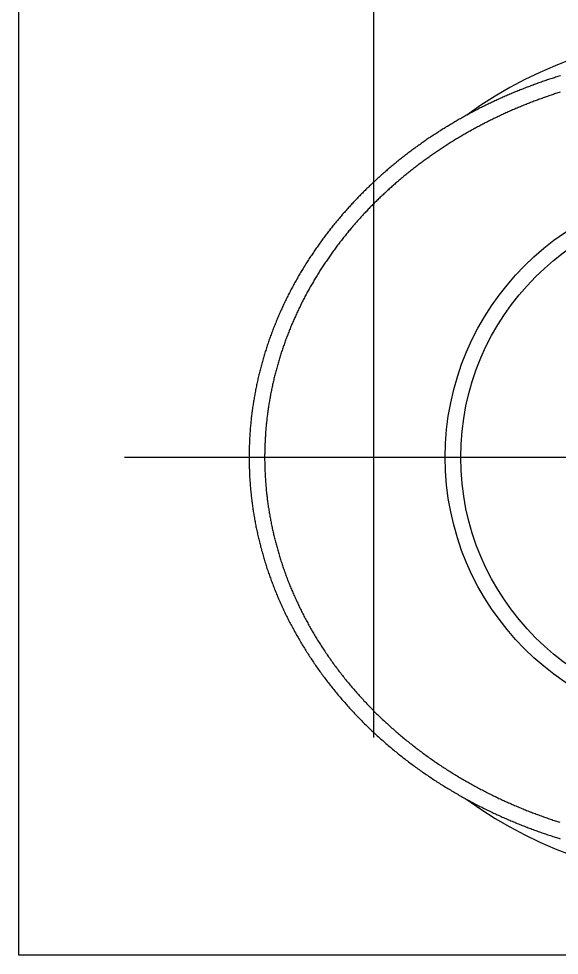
# Model space of a CAD drawing. Extents: x -50.8 to 45.6, y -51.5 to 16.5.
# Drawn here: x 23.18 to 31.87, y -8 to 7.04 of the extents above; entities that cross this region are included whole.
import ezdxf

# ---------------------------------------------------------------- set-up
doc = ezdxf.new("R2010")
doc.units = 0
doc.linetypes.add('CENTER', pattern=[50.8, 31.75, -6.35, 6.35, -6.35])
doc.linetypes.add('DASHED', pattern=[19.05, 12.7, -6.35])
doc.layers.get('0').update_dxf_attribs({"linetype": 'CONTINUOUS'})
doc.layers.add('CENTER', color=1, linetype='CENTER')

msp = doc.modelspace()

# ---------------------------------------------------------------- linework, layer by layer
at = {"color": 3, "linetype": 'DASHED'}
msp.add_line((28.884, 8.2), (28.884, -24.8), dxfattribs=at)
at = {"color": 7, "linetype": 'CONTINUOUS'}
for p, q in [((23.184, -8), (23.184, 8)), ((45.584, -8), (23.184, -8))]:
    msp.add_line(p, q, dxfattribs=at)
at = {"color": 7}
for points in [[(31.884, 6.128, 0), (31.864, 6.122, 0), (31.845, 6.116, 0), (31.826, 6.11, 0), (31.807, 6.104, 0), (31.788, 6.098, 0), (31.769, 6.092, 0), (31.75, 6.086, 0), (31.73, 6.079, 0), (31.711, 6.073, 0), (31.692, 6.067, 0), (31.673, 6.061, 0), (31.654, 6.054, 0), (31.635, 6.048, 0), (31.616, 6.041, 0), (31.597, 6.035, 0), (31.578, 6.028, 0), (31.559, 6.021, 0), (31.54, 6.015, 0), (31.521, 6.008, 0), (31.503, 6.001, 0), (31.484, 5.994, 0), (31.465, 5.987, 0), (31.446, 5.98, 0), (31.427, 5.973, 0), (31.408, 5.966, 0), (31.389, 5.959, 0), (31.371, 5.952, 0), (31.352, 5.945, 0), (31.333, 5.938, 0), (31.314, 5.931, 0), (31.296, 5.923, 0), (31.277, 5.916, 0), (31.258, 5.909, 0), (31.239, 5.901, 0), (31.221, 5.894, 0), (31.202, 5.886, 0), (31.184, 5.878, 0), (31.165, 5.871, 0), (31.146, 5.863, 0), (31.128, 5.855, 0), (31.109, 5.848, 0), (31.091, 5.84, 0), (31.072, 5.832, 0), (31.054, 5.824, 0), (31.035, 5.816, 0), (31.017, 5.808, 0), (30.998, 5.8, 0), (30.98, 5.792, 0), (30.962, 5.784, 0), (30.943, 5.776, 0), (30.925, 5.767, 0), (30.907, 5.759, 0), (30.888, 5.751, 0), (30.87, 5.742, 0), (30.852, 5.734, 0), (30.833, 5.725, 0), (30.815, 5.717, 0), (30.797, 5.708, 0), (30.779, 5.7, 0), (30.761, 5.691, 0), (30.742, 5.682, 0), (30.724, 5.673, 0), (30.706, 5.665, 0), (30.688, 5.656, 0), (30.67, 5.647, 0), (30.652, 5.638, 0), (30.634, 5.629, 0), (30.616, 5.62, 0), (30.598, 5.611, 0), (30.58, 5.602, 0), (30.562, 5.593, 0), (30.544, 5.583, 0), (30.526, 5.574, 0), (30.508, 5.565, 0), (30.49, 5.555, 0), (30.473, 5.546, 0), (30.455, 5.536, 0), (30.437, 5.527, 0), (30.419, 5.517, 0), (30.401, 5.508, 0), (30.384, 5.498, 0), (30.366, 5.488, 0), (30.348, 5.479, 0), (30.331, 5.469, 0), (30.313, 5.459, 0), (30.295, 5.449, 0), (30.278, 5.439, 0), (30.26, 5.429, 0), (30.243, 5.419, 0), (30.225, 5.409, 0), (30.208, 5.399, 0), (30.19, 5.389, 0), (30.173, 5.379, 0), (30.155, 5.368, 0), (30.138, 5.358, 0), (30.121, 5.348, 0), (30.103, 5.337, 0), (30.086, 5.327, 0), (30.069, 5.316, 0), (30.052, 5.306, 0), (30.034, 5.295, 0), (30.017, 5.284, 0), (30, 5.274, 0), (29.983, 5.263, 0), (29.966, 5.252, 0), (29.949, 5.241, 0), (29.932, 5.231, 0), (29.915, 5.22, 0), (29.898, 5.209, 0), (29.881, 5.198, 0), (29.864, 5.187, 0), (29.847, 5.176, 0), (29.83, 5.164, 0), (29.813, 5.153, 0), (29.796, 5.142, 0), (29.779, 5.131, 0), (29.763, 5.119, 0), (29.746, 5.108, 0), (29.729, 5.097, 0), (29.713, 5.085, 0), (29.696, 5.074, 0), (29.68, 5.062, 0), (29.663, 5.05, 0), (29.646, 5.039, 0), (29.63, 5.027, 0), (29.613, 5.015, 0), (29.597, 5.004, 0), (29.581, 4.992, 0), (29.564, 4.98, 0), (29.548, 4.968, 0), (29.532, 4.956, 0), (29.515, 4.944, 0), (29.499, 4.932, 0), (29.483, 4.92, 0), (29.467, 4.908, 0), (29.45, 4.895, 0), (29.434, 4.883, 0), (29.418, 4.871, 0), (29.402, 4.859, 0), (29.386, 4.846, 0), (29.37, 4.834, 0), (29.354, 4.821, 0), (29.338, 4.809, 0), (29.323, 4.796, 0), (29.307, 4.784, 0), (29.291, 4.771, 0), (29.275, 4.758, 0), (29.259, 4.746, 0), (29.244, 4.733, 0), (29.228, 4.72, 0), (29.212, 4.707, 0), (29.197, 4.694, 0), (29.181, 4.681, 0), (29.166, 4.669, 0), (29.15, 4.655, 0), (29.135, 4.642, 0), (29.119, 4.629, 0), (29.104, 4.616, 0), (29.089, 4.603, 0), (29.073, 4.59, 0), (29.058, 4.576, 0), (29.043, 4.563, 0), (29.028, 4.55, 0), (29.013, 4.536, 0), (28.997, 4.523, 0), (28.983, 4.509, 0), (28.967, 4.496, 0), (28.953, 4.482, 0), (28.938, 4.468, 0), (28.923, 4.455, 0), (28.908, 4.441, 0), (28.893, 4.427, 0), (28.878, 4.413, 0), (28.863, 4.4, 0), (28.849, 4.386, 0), (28.834, 4.372, 0), (28.819, 4.358, 0), (28.805, 4.344, 0), (28.79, 4.33, 0), (28.776, 4.316, 0), (28.761, 4.301, 0), (28.747, 4.287, 0), (28.733, 4.273, 0), (28.718, 4.259, 0), (28.704, 4.244, 0), (28.69, 4.23, 0), (28.675, 4.216, 0), (28.661, 4.201, 0), (28.647, 4.187, 0), (28.633, 4.172, 0), (28.619, 4.158, 0), (28.605, 4.143, 0), (28.591, 4.128, 0), (28.577, 4.114, 0), (28.563, 4.099, 0), (28.55, 4.084, 0), (28.536, 4.069, 0), (28.522, 4.054, 0), (28.508, 4.039, 0), (28.495, 4.025, 0), (28.481, 4.01, 0), (28.468, 3.994, 0), (28.454, 3.979, 0), (28.441, 3.964, 0), (28.427, 3.949, 0), (28.414, 3.934, 0), (28.401, 3.919, 0), (28.387, 3.903, 0), (28.374, 3.888, 0), (28.361, 3.873, 0), (28.348, 3.857, 0), (28.334, 3.842, 0), (28.321, 3.826, 0), (28.308, 3.811, 0), (28.296, 3.795, 0), (28.283, 3.78, 0), (28.27, 3.764, 0), (28.257, 3.748, 0), (28.244, 3.733, 0), (28.231, 3.717, 0), (28.219, 3.701, 0), (28.206, 3.685, 0), (28.194, 3.669, 0), (28.181, 3.653, 0), (28.169, 3.637, 0), (28.156, 3.621, 0), (28.144, 3.605, 0), (28.131, 3.589, 0), (28.119, 3.573, 0), (28.107, 3.557, 0), (28.095, 3.541, 0), (28.082, 3.524, 0), (28.07, 3.508, 0), (28.058, 3.492, 0), (28.046, 3.475, 0), (28.034, 3.459, 0), (28.022, 3.442, 0), (28.011, 3.426, 0), (27.999, 3.409, 0), (27.987, 3.393, 0), (27.975, 3.376, 0), (27.964, 3.36, 0), (27.952, 3.343, 0), (27.941, 3.326, 0), (27.929, 3.309, 0), (27.918, 3.292, 0), (27.906, 3.276, 0), (27.895, 3.259, 0), (27.884, 3.242, 0), (27.872, 3.225, 0), (27.861, 3.208, 0), (27.85, 3.191, 0), (27.839, 3.174, 0), (27.828, 3.156, 0), (27.817, 3.139, 0), (27.806, 3.122, 0), (27.795, 3.105, 0), (27.784, 3.088, 0), (27.774, 3.07, 0), (27.763, 3.053, 0), (27.752, 3.035, 0), (27.742, 3.018, 0), (27.731, 3.001, 0), (27.721, 2.983, 0), (27.71, 2.966, 0), (27.7, 2.948, 0), (27.69, 2.93, 0), (27.679, 2.913, 0), (27.669, 2.895, 0), (27.659, 2.877, 0), (27.649, 2.86, 0), (27.639, 2.842, 0), (27.629, 2.824, 0), (27.619, 2.806, 0), (27.609, 2.788, 0), (27.599, 2.77, 0), (27.59, 2.752, 0), (27.58, 2.734, 0), (27.57, 2.716, 0), (27.561, 2.698, 0), (27.551, 2.68, 0), (27.542, 2.662, 0), (27.533, 2.644, 0), (27.523, 2.625, 0), (27.514, 2.607, 0), (27.505, 2.589, 0), (27.496, 2.571, 0), (27.487, 2.552, 0), (27.478, 2.534, 0), (27.469, 2.516, 0), (27.46, 2.497, 0), (27.451, 2.479, 0), (27.442, 2.46, 0), (27.433, 2.442, 0), (27.425, 2.423, 0), (27.416, 2.404, 0), (27.408, 2.386, 0), (27.399, 2.367, 0), (27.391, 2.349, 0), (27.383, 2.33, 0), (27.374, 2.311, 0), (27.366, 2.292, 0), (27.358, 2.273, 0), (27.35, 2.255, 0), (27.342, 2.236, 0), (27.334, 2.217, 0), (27.326, 2.198, 0), (27.318, 2.179, 0), (27.311, 2.16, 0), (27.303, 2.141, 0), (27.295, 2.122, 0), (27.288, 2.103, 0), (27.28, 2.084, 0), (27.273, 2.065, 0), (27.265, 2.046, 0), (27.258, 2.026, 0), (27.251, 2.007, 0), (27.244, 1.988, 0), (27.237, 1.969, 0), (27.23, 1.95, 0), (27.223, 1.93, 0), (27.216, 1.911, 0), (27.209, 1.892, 0), (27.202, 1.872, 0), (27.195, 1.853, 0), (27.189, 1.833, 0), (27.182, 1.814, 0), (27.176, 1.795, 0), (27.169, 1.775, 0), (27.163, 1.756, 0), (27.157, 1.736, 0), (27.151, 1.717, 0), (27.144, 1.697, 0), (27.138, 1.677, 0), (27.132, 1.658, 0), (27.126, 1.638, 0), (27.12, 1.619, 0), (27.115, 1.599, 0), (27.109, 1.579, 0), (27.103, 1.559, 0), (27.098, 1.54, 0), (27.092, 1.52, 0), (27.087, 1.5, 0), (27.081, 1.48, 0), (27.076, 1.461, 0), (27.071, 1.441, 0), (27.066, 1.421, 0), (27.061, 1.401, 0), (27.056, 1.381, 0), (27.051, 1.361, 0), (27.046, 1.342, 0), (27.041, 1.322, 0), (27.036, 1.302, 0), (27.032, 1.282, 0), (27.027, 1.262, 0), (27.022, 1.242, 0), (27.018, 1.222, 0), (27.014, 1.202, 0), (27.009, 1.182, 0), (27.005, 1.162, 0), (27.001, 1.142, 0), (26.997, 1.122, 0), (26.993, 1.102, 0), (26.989, 1.082, 0), (26.985, 1.061, 0), (26.981, 1.041, 0), (26.977, 1.021, 0), (26.974, 1.001, 0), (26.97, 0.981, 0), (26.967, 0.961, 0), (26.963, 0.941, 0), (26.96, 0.92, 0), (26.956, 0.9, 0), (26.953, 0.88, 0), (26.95, 0.86, 0), (26.947, 0.84, 0), (26.944, 0.819, 0), (26.941, 0.799, 0), (26.938, 0.779, 0), (26.936, 0.759, 0), (26.933, 0.738, 0), (26.93, 0.718, 0), (26.928, 0.698, 0), (26.925, 0.678, 0), (26.923, 0.657, 0), (26.92, 0.637, 0), (26.918, 0.617, 0), (26.916, 0.596, 0), (26.914, 0.576, 0), (26.912, 0.556, 0), (26.91, 0.535, 0), (26.908, 0.515, 0), (26.906, 0.495, 0), (26.904, 0.474, 0), (26.903, 0.454, 0), (26.901, 0.434, 0), (26.899, 0.413, 0), (26.898, 0.393, 0), (26.897, 0.372, 0), (26.895, 0.352, 0), (26.894, 0.332, 0), (26.893, 0.311, 0), (26.892, 0.291, 0), (26.891, 0.27, 0), (26.89, 0.25, 0), (26.889, 0.23, 0), (26.888, 0.209, 0), (26.887, 0.189, 0), (26.887, 0.168, 0), (26.886, 0.148, 0), (26.886, 0.128, 0), (26.885, 0.107, 0), (26.885, 0.087, 0), (26.885, 0.066, 0), (26.884, 0.046, 0), (26.884, 0.026, 0), (26.884, 0.005, 0), (26.884, -0.015, 0), (26.884, -0.036, 0), (26.884, -0.056, 0), (26.885, -0.077, 0), (26.885, -0.097, 0), (26.885, -0.117, 0), (26.886, -0.138, 0), (26.886, -0.158, 0), (26.887, -0.179, 0), (26.888, -0.199, 0), (26.889, -0.219, 0), (26.889, -0.24, 0), (26.89, -0.26, 0), (26.891, -0.281, 0), (26.892, -0.301, 0), (26.893, -0.321, 0), (26.895, -0.342, 0), (26.896, -0.362, 0), (26.897, -0.383, 0), (26.899, -0.403, 0), (26.9, -0.423, 0), (26.902, -0.444, 0), (26.903, -0.464, 0), (26.905, -0.485, 0), (26.907, -0.505, 0), (26.909, -0.525, 0), (26.911, -0.546, 0), (26.913, -0.566, 0), (26.915, -0.587, 0), (26.917, -0.607, 0), (26.919, -0.627, 0), (26.922, -0.648, 0), (26.924, -0.668, 0), (26.926, -0.688, 0), (26.929, -0.709, 0), (26.931, -0.729, 0), (26.934, -0.749, 0), (26.937, -0.77, 0), (26.94, -0.79, 0), (26.943, -0.81, 0), (26.946, -0.831, 0), (26.949, -0.851, 0), (26.952, -0.871, 0), (26.955, -0.892, 0), (26.958, -0.912, 0), (26.962, -0.932, 0), (26.965, -0.953, 0), (26.969, -0.973, 0), (26.972, -0.993, 0), (26.976, -1.014, 0), (26.98, -1.034, 0), (26.983, -1.054, 0), (26.987, -1.074, 0), (26.991, -1.095, 0), (26.995, -1.115, 0), (27, -1.135, 0), (27.004, -1.156, 0), (27.008, -1.176, 0), (27.012, -1.196, 0), (27.017, -1.216, 0), (27.021, -1.236, 0), (27.026, -1.257, 0), (27.03, -1.277, 0), (27.035, -1.297, 0), (27.04, -1.317, 0), (27.045, -1.337, 0), (27.05, -1.358, 0), (27.055, -1.378, 0), (27.06, -1.398, 0), (27.065, -1.418, 0), (27.07, -1.438, 0), (27.076, -1.459, 0), (27.081, -1.479, 0), (27.086, -1.499, 0), (27.092, -1.519, 0), (27.098, -1.539, 0), (27.103, -1.559, 0), (27.109, -1.579, 0), (27.115, -1.599, 0), (27.121, -1.619, 0), (27.127, -1.639, 0), (27.133, -1.66, 0), (27.139, -1.68, 0), (27.145, -1.7, 0), (27.151, -1.72, 0), (27.158, -1.74, 0), (27.164, -1.76, 0), (27.171, -1.78, 0), (27.177, -1.8, 0), (27.184, -1.82, 0), (27.191, -1.84, 0), (27.198, -1.86, 0), (27.205, -1.88, 0), (27.212, -1.899, 0), (27.219, -1.919, 0), (27.226, -1.939, 0), (27.233, -1.959, 0), (27.24, -1.979, 0), (27.248, -1.999, 0), (27.255, -2.019, 0), (27.263, -2.039, 0), (27.27, -2.059, 0), (27.278, -2.078, 0), (27.286, -2.098, 0), (27.294, -2.118, 0), (27.301, -2.138, 0), (27.309, -2.157, 0), (27.317, -2.177, 0), (27.326, -2.197, 0), (27.334, -2.217, 0), (27.342, -2.236, 0), (27.351, -2.256, 0), (27.359, -2.276, 0), (27.367, -2.295, 0), (27.376, -2.315, 0), (27.385, -2.335, 0), (27.393, -2.354, 0), (27.402, -2.374, 0), (27.411, -2.394, 0), (27.42, -2.413, 0), (27.429, -2.433, 0), (27.438, -2.452, 0), (27.448, -2.472, 0), (27.457, -2.491, 0), (27.466, -2.511, 0), (27.476, -2.53, 0), (27.485, -2.55, 0), (27.495, -2.569, 0), (27.505, -2.589, 0), (27.514, -2.608, 0), (27.524, -2.627, 0), (27.534, -2.647, 0), (27.544, -2.666, 0), (27.554, -2.685, 0), (27.564, -2.705, 0), (27.575, -2.724, 0), (27.585, -2.743, 0), (27.595, -2.763, 0), (27.606, -2.782, 0), (27.616, -2.801, 0), (27.627, -2.82, 0), (27.638, -2.839, 0), (27.648, -2.859, 0), (27.659, -2.878, 0), (27.67, -2.897, 0), (27.681, -2.916, 0), (27.692, -2.935, 0), (27.704, -2.954, 0), (27.715, -2.973, 0), (27.726, -2.992, 0), (27.738, -3.011, 0), (27.749, -3.03, 0), (27.761, -3.049, 0), (27.772, -3.068, 0), (27.784, -3.087, 0), (27.796, -3.106, 0), (27.808, -3.125, 0), (27.82, -3.143, 0), (27.832, -3.162, 0), (27.844, -3.181, 0), (27.856, -3.2, 0), (27.868, -3.219, 0), (27.881, -3.237, 0), (27.893, -3.256, 0), (27.906, -3.275, 0), (27.918, -3.293, 0), (27.931, -3.312, 0), (27.944, -3.33, 0), (27.956, -3.349, 0), (27.969, -3.367, 0), (27.982, -3.386, 0), (27.995, -3.404, 0), (28.008, -3.423, 0), (28.021, -3.441, 0), (28.035, -3.459, 0), (28.048, -3.478, 0), (28.061, -3.496, 0), (28.075, -3.514, 0), (28.089, -3.533, 0), (28.102, -3.551, 0), (28.116, -3.569, 0), (28.13, -3.587, 0), (28.144, -3.605, 0), (28.158, -3.623, 0), (28.172, -3.641, 0), (28.186, -3.659, 0), (28.2, -3.677, 0), (28.214, -3.695, 0), (28.228, -3.713, 0), (28.243, -3.731, 0), (28.257, -3.749, 0), (28.272, -3.767, 0), (28.286, -3.784, 0), (28.301, -3.802, 0), (28.316, -3.82, 0), (28.331, -3.837, 0), (28.346, -3.855, 0), (28.361, -3.873, 0), (28.376, -3.89, 0), (28.391, -3.908, 0), (28.406, -3.925, 0), (28.421, -3.942, 0), (28.437, -3.96, 0), (28.452, -3.977, 0), (28.467, -3.994, 0), (28.483, -4.011, 0), (28.499, -4.029, 0), (28.514, -4.046, 0), (28.53, -4.063, 0), (28.546, -4.08, 0), (28.562, -4.097, 0), (28.578, -4.114, 0), (28.594, -4.131, 0), (28.61, -4.147, 0), (28.626, -4.164, 0), (28.642, -4.181, 0), (28.658, -4.198, 0), (28.674, -4.214, 0), (28.691, -4.231, 0), (28.707, -4.248, 0), (28.724, -4.264, 0), (28.74, -4.28, 0), (28.757, -4.297, 0), (28.774, -4.313, 0), (28.79, -4.329, 0), (28.807, -4.346, 0), (28.824, -4.362, 0), (28.841, -4.378, 0), (28.858, -4.394, 0), (28.875, -4.41, 0), (28.892, -4.426, 0), (28.909, -4.442, 0), (28.926, -4.458, 0), (28.943, -4.474, 0), (28.961, -4.489, 0), (28.978, -4.505, 0), (28.995, -4.521, 0), (29.013, -4.536, 0), (29.03, -4.552, 0), (29.048, -4.567, 0), (29.066, -4.583, 0), (29.083, -4.598, 0), (29.101, -4.613, 0), (29.119, -4.629, 0), (29.137, -4.644, 0), (29.154, -4.659, 0), (29.172, -4.674, 0), (29.19, -4.689, 0), (29.208, -4.704, 0), (29.226, -4.719, 0), (29.244, -4.734, 0), (29.262, -4.748, 0), (29.281, -4.763, 0), (29.299, -4.778, 0), (29.317, -4.792, 0), (29.335, -4.807, 0), (29.354, -4.821, 0), (29.372, -4.835, 0), (29.391, -4.85, 0), (29.409, -4.864, 0), (29.428, -4.878, 0), (29.446, -4.892, 0), (29.465, -4.906, 0), (29.483, -4.92, 0), (29.502, -4.934, 0), (29.521, -4.948, 0), (29.54, -4.962, 0), (29.558, -4.976, 0), (29.577, -4.989, 0), (29.596, -5.003, 0), (29.615, -5.016, 0), (29.634, -5.03, 0), (29.653, -5.043, 0), (29.672, -5.057, 0), (29.691, -5.07, 0), (29.71, -5.083, 0), (29.729, -5.096, 0), (29.748, -5.109, 0), (29.767, -5.122, 0), (29.787, -5.135, 0), (29.806, -5.148, 0), (29.825, -5.161, 0), (29.844, -5.174, 0), (29.863, -5.186, 0), (29.883, -5.199, 0), (29.902, -5.212, 0), (29.922, -5.224, 0), (29.941, -5.236, 0), (29.96, -5.249, 0), (29.98, -5.261, 0), (29.999, -5.273, 0), (30.019, -5.285, 0), (30.038, -5.297, 0), (30.058, -5.309, 0), (30.078, -5.321, 0), (30.097, -5.333, 0), (30.117, -5.345, 0), (30.136, -5.357, 0), (30.156, -5.368, 0), (30.176, -5.38, 0), (30.195, -5.392, 0), (30.215, -5.403, 0), (30.235, -5.414, 0), (30.254, -5.426, 0), (30.274, -5.437, 0), (30.294, -5.448, 0), (30.314, -5.459, 0), (30.333, -5.47, 0), (30.353, -5.481, 0), (30.373, -5.492, 0), (30.393, -5.503, 0), (30.413, -5.514, 0), (30.433, -5.525, 0), (30.452, -5.535, 0), (30.472, -5.546, 0), (30.492, -5.556, 0), (30.512, -5.567, 0), (30.532, -5.577, 0), (30.552, -5.587, 0), (30.572, -5.598, 0), (30.592, -5.608, 0), (30.611, -5.618, 0), (30.631, -5.628, 0), (30.651, -5.638, 0), (30.671, -5.648, 0), (30.691, -5.657, 0), (30.711, -5.667, 0), (30.731, -5.677, 0), (30.751, -5.686, 0), (30.771, -5.696, 0), (30.791, -5.705, 0), (30.811, -5.715, 0), (30.831, -5.724, 0), (30.851, -5.733, 0), (30.871, -5.743, 0), (30.891, -5.752, 0), (30.911, -5.761, 0), (30.931, -5.77, 0), (30.951, -5.779, 0), (30.971, -5.788, 0), (30.99, -5.796, 0), (31.01, -5.805, 0), (31.03, -5.814, 0), (31.05, -5.822, 0), (31.07, -5.831, 0), (31.09, -5.839, 0), (31.11, -5.848, 0), (31.13, -5.856, 0), (31.15, -5.864, 0), (31.17, -5.873, 0), (31.19, -5.881, 0), (31.21, -5.889, 0), (31.23, -5.897, 0), (31.249, -5.905, 0), (31.269, -5.913, 0), (31.289, -5.921, 0), (31.309, -5.928, 0), (31.329, -5.936, 0), (31.349, -5.944, 0), (31.369, -5.951, 0), (31.388, -5.959, 0), (31.408, -5.966, 0), (31.428, -5.974, 0), (31.448, -5.981, 0), (31.467, -5.988, 0), (31.487, -5.995, 0), (31.507, -6.003, 0), (31.527, -6.01, 0), (31.546, -6.017, 0), (31.566, -6.024, 0), (31.586, -6.031, 0), (31.605, -6.037, 0), (31.625, -6.044, 0), (31.645, -6.051, 0), (31.664, -6.058, 0), (31.684, -6.064, 0), (31.704, -6.071, 0), (31.723, -6.077, 0), (31.743, -6.083, 0), (31.762, -6.09, 0), (31.782, -6.096, 0), (31.801, -6.102, 0), (31.821, -6.109, 0), (31.84, -6.115, 0), (31.86, -6.121, 0), (31.879, -6.127, 0)], [(31.882, 5.866, 0), (31.864, 5.86, 0), (31.845, 5.854, 0), (31.827, 5.848, 0), (31.808, 5.842, 0), (31.79, 5.836, 0), (31.771, 5.83, 0), (31.753, 5.824, 0), (31.734, 5.817, 0), (31.716, 5.811, 0), (31.698, 5.805, 0), (31.679, 5.798, 0), (31.661, 5.792, 0), (31.642, 5.785, 0), (31.624, 5.779, 0), (31.606, 5.772, 0), (31.587, 5.766, 0), (31.569, 5.759, 0), (31.551, 5.753, 0), (31.532, 5.746, 0), (31.514, 5.739, 0), (31.496, 5.732, 0), (31.478, 5.725, 0), (31.459, 5.719, 0), (31.441, 5.712, 0), (31.423, 5.705, 0), (31.405, 5.698, 0), (31.387, 5.69, 0), (31.369, 5.683, 0), (31.351, 5.676, 0), (31.332, 5.669, 0), (31.314, 5.662, 0), (31.296, 5.654, 0), (31.278, 5.647, 0), (31.26, 5.64, 0), (31.242, 5.632, 0), (31.224, 5.625, 0), (31.206, 5.617, 0), (31.188, 5.61, 0), (31.17, 5.602, 0), (31.152, 5.594, 0), (31.134, 5.587, 0), (31.117, 5.579, 0), (31.099, 5.571, 0), (31.081, 5.563, 0), (31.063, 5.555, 0), (31.045, 5.547, 0), (31.027, 5.539, 0), (31.01, 5.531, 0), (30.992, 5.523, 0), (30.974, 5.515, 0), (30.957, 5.507, 0), (30.939, 5.499, 0), (30.921, 5.49, 0), (30.904, 5.482, 0), (30.886, 5.474, 0), (30.868, 5.465, 0), (30.851, 5.457, 0), (30.833, 5.449, 0), (30.816, 5.44, 0), (30.798, 5.431, 0), (30.781, 5.423, 0), (30.763, 5.414, 0), (30.746, 5.405, 0), (30.728, 5.397, 0), (30.711, 5.388, 0), (30.693, 5.379, 0), (30.676, 5.37, 0), (30.659, 5.361, 0), (30.641, 5.352, 0), (30.624, 5.343, 0), (30.607, 5.334, 0), (30.59, 5.325, 0), (30.572, 5.316, 0), (30.555, 5.307, 0), (30.538, 5.297, 0), (30.521, 5.288, 0), (30.503, 5.279, 0), (30.486, 5.269, 0), (30.469, 5.26, 0), (30.452, 5.25, 0), (30.435, 5.241, 0), (30.418, 5.231, 0), (30.401, 5.222, 0), (30.384, 5.212, 0), (30.367, 5.202, 0), (30.35, 5.193, 0), (30.333, 5.183, 0), (30.316, 5.173, 0), (30.3, 5.163, 0), (30.283, 5.153, 0), (30.266, 5.143, 0), (30.249, 5.133, 0), (30.232, 5.123, 0), (30.216, 5.113, 0), (30.199, 5.103, 0), (30.182, 5.093, 0), (30.166, 5.082, 0), (30.149, 5.072, 0), (30.132, 5.062, 0), (30.116, 5.051, 0), (30.099, 5.041, 0), (30.083, 5.03, 0), (30.066, 5.02, 0), (30.05, 5.009, 0), (30.033, 4.999, 0), (30.017, 4.988, 0), (30.001, 4.977, 0), (29.984, 4.967, 0), (29.968, 4.956, 0), (29.952, 4.945, 0), (29.936, 4.934, 0), (29.919, 4.923, 0), (29.903, 4.912, 0), (29.887, 4.901, 0), (29.871, 4.89, 0), (29.855, 4.879, 0), (29.839, 4.868, 0), (29.823, 4.857, 0), (29.807, 4.846, 0), (29.791, 4.835, 0), (29.775, 4.823, 0), (29.759, 4.812, 0), (29.743, 4.801, 0), (29.727, 4.789, 0), (29.711, 4.778, 0), (29.695, 4.766, 0), (29.68, 4.755, 0), (29.664, 4.743, 0), (29.648, 4.731, 0), (29.633, 4.72, 0), (29.617, 4.708, 0), (29.601, 4.696, 0), (29.586, 4.684, 0), (29.57, 4.672, 0), (29.555, 4.661, 0), (29.539, 4.649, 0), (29.524, 4.637, 0), (29.508, 4.625, 0), (29.493, 4.613, 0), (29.478, 4.6, 0), (29.462, 4.588, 0), (29.447, 4.576, 0), (29.432, 4.564, 0), (29.417, 4.552, 0), (29.402, 4.539, 0), (29.387, 4.527, 0), (29.372, 4.515, 0), (29.356, 4.502, 0), (29.341, 4.49, 0), (29.326, 4.477, 0), (29.311, 4.464, 0), (29.297, 4.452, 0), (29.282, 4.439, 0), (29.267, 4.426, 0), (29.252, 4.414, 0), (29.237, 4.401, 0), (29.223, 4.388, 0), (29.208, 4.375, 0), (29.193, 4.362, 0), (29.179, 4.349, 0), (29.164, 4.336, 0), (29.15, 4.323, 0), (29.135, 4.31, 0), (29.121, 4.297, 0), (29.106, 4.284, 0), (29.092, 4.271, 0), (29.078, 4.258, 0), (29.063, 4.244, 0), (29.049, 4.231, 0), (29.035, 4.218, 0), (29.021, 4.204, 0), (29.007, 4.191, 0), (28.992, 4.177, 0), (28.978, 4.164, 0), (28.964, 4.15, 0), (28.95, 4.137, 0), (28.936, 4.123, 0), (28.923, 4.109, 0), (28.909, 4.096, 0), (28.895, 4.082, 0), (28.881, 4.068, 0), (28.867, 4.054, 0), (28.854, 4.04, 0), (28.84, 4.026, 0), (28.826, 4.012, 0), (28.813, 3.998, 0), (28.799, 3.984, 0), (28.786, 3.97, 0), (28.773, 3.956, 0), (28.759, 3.942, 0), (28.746, 3.928, 0), (28.732, 3.914, 0), (28.719, 3.899, 0), (28.706, 3.885, 0), (28.693, 3.871, 0), (28.68, 3.856, 0), (28.666, 3.842, 0), (28.654, 3.827, 0), (28.64, 3.813, 0), (28.628, 3.798, 0), (28.615, 3.784, 0), (28.602, 3.769, 0), (28.589, 3.754, 0), (28.576, 3.74, 0), (28.563, 3.725, 0), (28.551, 3.71, 0), (28.538, 3.695, 0), (28.525, 3.68, 0), (28.513, 3.666, 0), (28.5, 3.651, 0), (28.488, 3.636, 0), (28.475, 3.621, 0), (28.463, 3.606, 0), (28.451, 3.59, 0), (28.438, 3.575, 0), (28.426, 3.56, 0), (28.414, 3.545, 0), (28.402, 3.53, 0), (28.39, 3.514, 0), (28.378, 3.499, 0), (28.366, 3.484, 0), (28.354, 3.468, 0), (28.342, 3.453, 0), (28.33, 3.437, 0), (28.318, 3.422, 0), (28.306, 3.406, 0), (28.295, 3.391, 0), (28.283, 3.375, 0), (28.271, 3.359, 0), (28.26, 3.344, 0), (28.248, 3.328, 0), (28.237, 3.312, 0), (28.225, 3.296, 0), (28.214, 3.28, 0), (28.203, 3.265, 0), (28.191, 3.249, 0), (28.18, 3.233, 0), (28.169, 3.217, 0), (28.158, 3.201, 0), (28.147, 3.185, 0), (28.136, 3.168, 0), (28.125, 3.152, 0), (28.114, 3.136, 0), (28.103, 3.12, 0), (28.092, 3.104, 0), (28.081, 3.087, 0), (28.07, 3.071, 0), (28.06, 3.054, 0), (28.049, 3.038, 0), (28.038, 3.022, 0), (28.028, 3.005, 0), (28.017, 2.989, 0), (28.007, 2.972, 0), (27.997, 2.955, 0), (27.986, 2.939, 0), (27.976, 2.922, 0), (27.966, 2.905, 0), (27.956, 2.889, 0), (27.946, 2.872, 0), (27.936, 2.855, 0), (27.925, 2.838, 0), (27.916, 2.821, 0), (27.906, 2.804, 0), (27.896, 2.788, 0), (27.886, 2.771, 0), (27.876, 2.754, 0), (27.867, 2.737, 0), (27.857, 2.719, 0), (27.848, 2.702, 0), (27.838, 2.685, 0), (27.828, 2.668, 0), (27.819, 2.651, 0), (27.81, 2.634, 0), (27.8, 2.616, 0), (27.791, 2.599, 0), (27.782, 2.582, 0), (27.773, 2.564, 0), (27.764, 2.547, 0), (27.755, 2.529, 0), (27.746, 2.512, 0), (27.737, 2.495, 0), (27.728, 2.477, 0), (27.72, 2.459, 0), (27.711, 2.442, 0), (27.702, 2.424, 0), (27.694, 2.407, 0), (27.685, 2.389, 0), (27.677, 2.371, 0), (27.668, 2.353, 0), (27.66, 2.336, 0), (27.652, 2.318, 0), (27.643, 2.3, 0), (27.635, 2.282, 0), (27.627, 2.264, 0), (27.619, 2.246, 0), (27.611, 2.229, 0), (27.603, 2.211, 0), (27.595, 2.193, 0), (27.587, 2.175, 0), (27.58, 2.156, 0), (27.572, 2.138, 0), (27.564, 2.12, 0), (27.557, 2.102, 0), (27.549, 2.084, 0), (27.542, 2.066, 0), (27.535, 2.048, 0), (27.527, 2.029, 0), (27.52, 2.011, 0), (27.513, 1.993, 0), (27.506, 1.975, 0), (27.499, 1.956, 0), (27.492, 1.938, 0), (27.485, 1.92, 0), (27.478, 1.901, 0), (27.471, 1.883, 0), (27.465, 1.864, 0), (27.458, 1.846, 0), (27.451, 1.827, 0), (27.445, 1.809, 0), (27.438, 1.79, 0), (27.432, 1.772, 0), (27.426, 1.753, 0), (27.419, 1.735, 0), (27.413, 1.716, 0), (27.407, 1.697, 0), (27.401, 1.679, 0), (27.395, 1.66, 0), (27.389, 1.641, 0), (27.383, 1.623, 0), (27.377, 1.604, 0), (27.372, 1.585, 0), (27.366, 1.566, 0), (27.36, 1.547, 0), (27.355, 1.529, 0), (27.349, 1.51, 0), (27.344, 1.491, 0), (27.338, 1.472, 0), (27.333, 1.453, 0), (27.328, 1.434, 0), (27.323, 1.415, 0), (27.318, 1.396, 0), (27.313, 1.377, 0), (27.308, 1.358, 0), (27.303, 1.34, 0), (27.298, 1.321, 0), (27.293, 1.301, 0), (27.289, 1.282, 0), (27.284, 1.263, 0), (27.279, 1.244, 0), (27.275, 1.225, 0), (27.271, 1.206, 0), (27.266, 1.187, 0), (27.262, 1.168, 0), (27.258, 1.149, 0), (27.254, 1.13, 0), (27.25, 1.111, 0), (27.246, 1.091, 0), (27.242, 1.072, 0), (27.238, 1.053, 0), (27.234, 1.034, 0), (27.23, 1.015, 0), (27.227, 0.995, 0), (27.223, 0.976, 0), (27.22, 0.957, 0), (27.216, 0.938, 0), (27.213, 0.918, 0), (27.21, 0.899, 0), (27.206, 0.88, 0), (27.203, 0.86, 0), (27.2, 0.841, 0), (27.197, 0.822, 0), (27.194, 0.802, 0), (27.191, 0.783, 0), (27.189, 0.764, 0), (27.186, 0.744, 0), (27.183, 0.725, 0), (27.181, 0.706, 0), (27.178, 0.686, 0), (27.176, 0.667, 0), (27.173, 0.648, 0), (27.171, 0.628, 0), (27.169, 0.609, 0), (27.167, 0.589, 0), (27.165, 0.57, 0), (27.162, 0.55, 0), (27.16, 0.531, 0), (27.159, 0.512, 0), (27.157, 0.492, 0), (27.155, 0.473, 0), (27.153, 0.453, 0), (27.152, 0.434, 0), (27.15, 0.414, 0), (27.149, 0.395, 0), (27.147, 0.375, 0), (27.146, 0.356, 0), (27.145, 0.336, 0), (27.144, 0.317, 0), (27.142, 0.297, 0), (27.141, 0.278, 0), (27.14, 0.258, 0), (27.14, 0.239, 0), (27.139, 0.219, 0), (27.138, 0.2, 0), (27.137, 0.18, 0), (27.137, 0.161, 0), (27.136, 0.141, 0), (27.136, 0.122, 0), (27.135, 0.102, 0), (27.135, 0.083, 0), (27.135, 0.063, 0), (27.134, 0.044, 0), (27.134, 0.024, 0), (27.134, 0.005, 0), (27.134, -0.015, 0), (27.134, -0.034, 0), (27.134, -0.054, 0), (27.135, -0.073, 0), (27.135, -0.093, 0), (27.135, -0.112, 0), (27.136, -0.132, 0), (27.136, -0.151, 0), (27.137, -0.171, 0), (27.138, -0.19, 0), (27.138, -0.21, 0), (27.139, -0.229, 0), (27.14, -0.249, 0), (27.141, -0.268, 0), (27.142, -0.288, 0), (27.143, -0.307, 0), (27.144, -0.327, 0), (27.145, -0.346, 0), (27.147, -0.366, 0), (27.148, -0.385, 0), (27.149, -0.405, 0), (27.151, -0.424, 0), (27.152, -0.444, 0), (27.154, -0.463, 0), (27.156, -0.483, 0), (27.158, -0.502, 0), (27.16, -0.522, 0), (27.161, -0.541, 0), (27.163, -0.561, 0), (27.166, -0.58, 0), (27.168, -0.599, 0), (27.17, -0.619, 0), (27.172, -0.638, 0), (27.174, -0.658, 0), (27.177, -0.677, 0), (27.179, -0.697, 0), (27.182, -0.716, 0), (27.185, -0.736, 0), (27.187, -0.755, 0), (27.19, -0.775, 0), (27.193, -0.794, 0), (27.196, -0.813, 0), (27.199, -0.833, 0), (27.202, -0.852, 0), (27.205, -0.872, 0), (27.208, -0.891, 0), (27.212, -0.911, 0), (27.215, -0.93, 0), (27.218, -0.949, 0), (27.222, -0.969, 0), (27.226, -0.988, 0), (27.229, -1.008, 0), (27.233, -1.027, 0), (27.237, -1.046, 0), (27.241, -1.066, 0), (27.244, -1.085, 0), (27.248, -1.105, 0), (27.253, -1.124, 0), (27.257, -1.143, 0), (27.261, -1.163, 0), (27.265, -1.182, 0), (27.27, -1.201, 0), (27.274, -1.221, 0), (27.278, -1.24, 0), (27.283, -1.259, 0), (27.288, -1.279, 0), (27.292, -1.298, 0), (27.297, -1.317, 0), (27.302, -1.336, 0), (27.307, -1.356, 0), (27.312, -1.375, 0), (27.317, -1.394, 0), (27.322, -1.414, 0), (27.328, -1.433, 0), (27.333, -1.452, 0), (27.338, -1.471, 0), (27.344, -1.491, 0), (27.349, -1.51, 0), (27.355, -1.529, 0), (27.36, -1.548, 0), (27.366, -1.567, 0), (27.372, -1.587, 0), (27.378, -1.606, 0), (27.384, -1.625, 0), (27.39, -1.644, 0), (27.396, -1.663, 0), (27.402, -1.683, 0), (27.408, -1.702, 0), (27.415, -1.721, 0), (27.421, -1.74, 0), (27.427, -1.759, 0), (27.434, -1.778, 0), (27.441, -1.797, 0), (27.447, -1.816, 0), (27.454, -1.835, 0), (27.461, -1.854, 0), (27.468, -1.874, 0), (27.475, -1.893, 0), (27.482, -1.912, 0), (27.489, -1.931, 0), (27.496, -1.95, 0), (27.503, -1.969, 0), (27.511, -1.988, 0), (27.518, -2.007, 0), (27.526, -2.026, 0), (27.533, -2.045, 0), (27.541, -2.063, 0), (27.549, -2.082, 0), (27.557, -2.101, 0), (27.564, -2.12, 0), (27.572, -2.139, 0), (27.58, -2.158, 0), (27.588, -2.177, 0), (27.597, -2.196, 0), (27.605, -2.214, 0), (27.613, -2.233, 0), (27.622, -2.252, 0), (27.63, -2.271, 0), (27.639, -2.29, 0), (27.647, -2.308, 0), (27.656, -2.327, 0), (27.665, -2.346, 0), (27.674, -2.365, 0), (27.682, -2.383, 0), (27.691, -2.402, 0), (27.701, -2.421, 0), (27.71, -2.439, 0), (27.719, -2.458, 0), (27.728, -2.477, 0), (27.738, -2.495, 0), (27.747, -2.514, 0), (27.756, -2.532, 0), (27.766, -2.551, 0), (27.776, -2.569, 0), (27.785, -2.588, 0), (27.795, -2.607, 0), (27.805, -2.625, 0), (27.815, -2.643, 0), (27.825, -2.662, 0), (27.835, -2.68, 0), (27.846, -2.699, 0), (27.856, -2.717, 0), (27.866, -2.736, 0), (27.877, -2.754, 0), (27.887, -2.772, 0), (27.898, -2.791, 0), (27.908, -2.809, 0), (27.919, -2.827, 0), (27.93, -2.846, 0), (27.941, -2.864, 0), (27.952, -2.882, 0), (27.963, -2.9, 0), (27.974, -2.918, 0), (27.985, -2.937, 0), (27.996, -2.955, 0), (28.008, -2.973, 0), (28.019, -2.991, 0), (28.03, -3.009, 0), (28.042, -3.027, 0), (28.054, -3.045, 0), (28.065, -3.063, 0), (28.077, -3.081, 0), (28.089, -3.099, 0), (28.101, -3.117, 0), (28.113, -3.135, 0), (28.125, -3.153, 0), (28.137, -3.171, 0), (28.149, -3.189, 0), (28.162, -3.206, 0), (28.174, -3.224, 0), (28.187, -3.242, 0), (28.199, -3.26, 0), (28.212, -3.277, 0), (28.224, -3.295, 0), (28.237, -3.313, 0), (28.25, -3.33, 0), (28.263, -3.348, 0), (28.276, -3.365, 0), (28.289, -3.383, 0), (28.302, -3.4, 0), (28.315, -3.418, 0), (28.328, -3.435, 0), (28.342, -3.453, 0), (28.355, -3.47, 0), (28.369, -3.488, 0), (28.382, -3.505, 0), (28.396, -3.522, 0), (28.41, -3.539, 0), (28.423, -3.557, 0), (28.437, -3.574, 0), (28.451, -3.591, 0), (28.465, -3.608, 0), (28.479, -3.625, 0), (28.493, -3.642, 0), (28.508, -3.659, 0), (28.522, -3.676, 0), (28.536, -3.693, 0), (28.551, -3.71, 0), (28.565, -3.727, 0), (28.58, -3.744, 0), (28.594, -3.76, 0), (28.609, -3.777, 0), (28.624, -3.794, 0), (28.639, -3.811, 0), (28.653, -3.827, 0), (28.668, -3.844, 0), (28.683, -3.86, 0), (28.698, -3.877, 0), (28.714, -3.893, 0), (28.729, -3.91, 0), (28.744, -3.926, 0), (28.759, -3.942, 0), (28.775, -3.959, 0), (28.79, -3.975, 0), (28.806, -3.991, 0), (28.821, -4.007, 0), (28.837, -4.023, 0), (28.853, -4.039, 0), (28.869, -4.055, 0), (28.884, -4.071, 0), (28.9, -4.087, 0), (28.916, -4.103, 0), (28.932, -4.119, 0), (28.948, -4.134, 0), (28.964, -4.15, 0), (28.981, -4.166, 0), (28.997, -4.181, 0), (29.013, -4.197, 0), (29.029, -4.212, 0), (29.046, -4.228, 0), (29.062, -4.243, 0), (29.079, -4.259, 0), (29.095, -4.274, 0), (29.112, -4.289, 0), (29.129, -4.304, 0), (29.145, -4.319, 0), (29.162, -4.335, 0), (29.179, -4.35, 0), (29.196, -4.365, 0), (29.213, -4.379, 0), (29.23, -4.394, 0), (29.247, -4.409, 0), (29.264, -4.424, 0), (29.281, -4.439, 0), (29.298, -4.453, 0), (29.316, -4.468, 0), (29.333, -4.482, 0), (29.35, -4.497, 0), (29.367, -4.511, 0), (29.385, -4.526, 0), (29.402, -4.54, 0), (29.42, -4.554, 0), (29.437, -4.568, 0), (29.455, -4.582, 0), (29.473, -4.596, 0), (29.49, -4.61, 0), (29.508, -4.624, 0), (29.526, -4.638, 0), (29.544, -4.652, 0), (29.561, -4.666, 0), (29.579, -4.679, 0), (29.597, -4.693, 0), (29.615, -4.707, 0), (29.633, -4.72, 0), (29.651, -4.734, 0), (29.669, -4.747, 0), (29.687, -4.76, 0), (29.706, -4.774, 0), (29.724, -4.787, 0), (29.742, -4.8, 0), (29.76, -4.813, 0), (29.779, -4.826, 0), (29.797, -4.839, 0), (29.815, -4.852, 0), (29.834, -4.865, 0), (29.852, -4.877, 0), (29.87, -4.89, 0), (29.889, -4.903, 0), (29.907, -4.915, 0), (29.926, -4.928, 0), (29.945, -4.94, 0), (29.963, -4.953, 0), (29.982, -4.965, 0), (30, -4.977, 0), (30.019, -4.989, 0), (30.038, -5.002, 0), (30.057, -5.014, 0), (30.075, -5.026, 0), (30.094, -5.037, 0), (30.113, -5.049, 0), (30.132, -5.061, 0), (30.151, -5.073, 0), (30.169, -5.085, 0), (30.188, -5.096, 0), (30.207, -5.108, 0), (30.226, -5.119, 0), (30.245, -5.131, 0), (30.264, -5.142, 0), (30.283, -5.153, 0), (30.302, -5.164, 0), (30.321, -5.176, 0), (30.34, -5.187, 0), (30.359, -5.198, 0), (30.378, -5.209, 0), (30.398, -5.22, 0), (30.417, -5.23, 0), (30.436, -5.241, 0), (30.455, -5.252, 0), (30.474, -5.263, 0), (30.493, -5.273, 0), (30.512, -5.284, 0), (30.532, -5.294, 0), (30.551, -5.304, 0), (30.57, -5.315, 0), (30.589, -5.325, 0), (30.608, -5.335, 0), (30.628, -5.345, 0), (30.647, -5.355, 0), (30.666, -5.365, 0), (30.686, -5.375, 0), (30.705, -5.385, 0), (30.724, -5.395, 0), (30.743, -5.404, 0), (30.763, -5.414, 0), (30.782, -5.423, 0), (30.801, -5.433, 0), (30.821, -5.442, 0), (30.84, -5.452, 0), (30.859, -5.461, 0), (30.878, -5.47, 0), (30.898, -5.479, 0), (30.917, -5.489, 0), (30.936, -5.498, 0), (30.956, -5.507, 0), (30.975, -5.515, 0), (30.994, -5.524, 0), (31.014, -5.533, 0), (31.033, -5.542, 0), (31.052, -5.55, 0), (31.072, -5.559, 0), (31.091, -5.568, 0), (31.11, -5.576, 0), (31.13, -5.584, 0), (31.149, -5.593, 0), (31.168, -5.601, 0), (31.188, -5.609, 0), (31.207, -5.617, 0), (31.226, -5.625, 0), (31.246, -5.633, 0), (31.265, -5.641, 0), (31.284, -5.649, 0), (31.303, -5.657, 0), (31.323, -5.665, 0), (31.342, -5.673, 0), (31.361, -5.68, 0), (31.381, -5.688, 0), (31.4, -5.695, 0), (31.419, -5.703, 0), (31.438, -5.71, 0), (31.457, -5.718, 0), (31.477, -5.725, 0), (31.496, -5.732, 0), (31.515, -5.739, 0), (31.534, -5.746, 0), (31.553, -5.753, 0), (31.573, -5.76, 0), (31.592, -5.767, 0), (31.611, -5.774, 0), (31.63, -5.781, 0), (31.649, -5.788, 0), (31.668, -5.794, 0), (31.687, -5.801, 0), (31.706, -5.808, 0), (31.725, -5.814, 0), (31.744, -5.821, 0), (31.763, -5.827, 0), (31.782, -5.833, 0), (31.801, -5.84, 0), (31.82, -5.846, 0), (31.839, -5.852, 0), (31.858, -5.858, 0), (31.877, -5.864, 0)]]:
    msp.add_polyline3d(points, dxfattribs=at)
at = {"color": 7, "linetype": 'CONTINUOUS'}
for radius in [4.35, 4.1]:
    msp.add_circle((34.384, 0), radius, dxfattribs=at)
for start, end in [(53.9274, 126.0726), (233.9274, 306.0726)]:
    msp.add_arc((34.384, 0), 6.8, start, end, dxfattribs=at)
at = {"layer": 'CENTER', "color": 1, "linetype": 'CENTER'}
msp.add_line((24.884, 0), (43.884, 0), dxfattribs=at)

doc.saveas('drawing.dxf')
